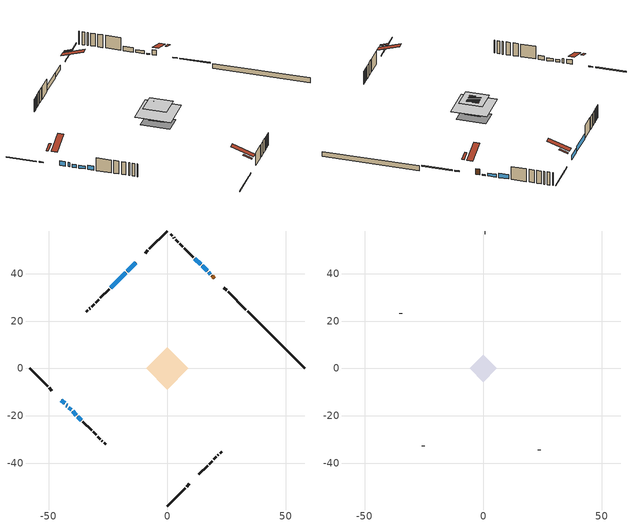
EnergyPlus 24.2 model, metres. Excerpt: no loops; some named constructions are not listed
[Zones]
conditioned space
 floor adiabatic (AdiabaticFloorConstruction): -8.93,0 0,8.93 8.93,0 0,-8.93 z2.89
 floor foundation (Slab1 construction): -6.03,1.29 -1.29,6.03 6.03,-1.29 1.29,-6.03 z-1.4
 floor foundation (Slab2 construction): -3.13,0.69 -0.69,3.13 3.13,-0.69 0.69,-3.13 z0
 wall outside (RimJoist1 construction): 0,-58 7.54,-50.46 / -58,0 -50.46,-7.54 / 0,58 -7.54,50.46 / 33.21,24.8 25.67,32.34 z0.45:0.75
 wall outside (RimJoist3 construction): 8.2,-49.81 9.3,-48.7 / -49.81,-8.2 -48.7,-9.3 / -8.2,49.81 -9.3,48.7 / 25.01,32.99 23.91,34.1 z0.45:0.75
 wall outside (AdiabaticWallConstruction 1): 19.88,38.12 18.88,39.13 z0.45:2.48
 wall outside (AdiabaticWallConstruction): 18.22,39.78 17.5,40.5 z0.45:0.7; -13.32,44.68 -16.91,41.09 / -44.68,-13.32 -43.24,-14.76 z0.45:2.13; -42.59,-15.42 -42.19,-15.81 / 14.09,43.91 11.65,46.36 / -37.67,-20.33 -36.27,-21.74 z0.45:2.05; 16.85,41.16 14.74,43.26 / -41.53,-16.47 -40.56,-17.44 z0.45:1.49; -39.91,-18.1 -38.32,-19.68 z0.45:1.57; -17.57,40.43 -23.85,34.15 z0.45:2.46
 wall outside (Wall1 construction): 13.32,-44.68 17.06,-40.94 / -35.61,-22.39 -31.88,-26.13 / -24.51,33.49 -28.24,29.76 / 10.99,47.01 7.26,50.75 z0.45:5.33
 wall outside (Wall2 construction): 17.72,-40.29 18.98,-39.03 / -31.22,-26.78 -29.96,-28.04 / -28.9,29.1 -30.16,27.84 / 6.6,51.4 5.34,52.66 z0.45:5.33
 wall outside (Wall3 construction): 19.63,-38.37 20.7,-37.3 / -29.3,-28.7 -28.23,-29.77 / -30.82,27.18 -31.89,26.11 / 4.68,53.32 3.61,54.39 z0.45:5.33
 wall outside (Wall4 construction): 21.36,-36.64 21.61,-36.39 / -27.57,-30.43 -27.32,-30.68 / -32.55,25.46 -32.8,25.2 / 2.95,55.05 2.7,55.3 z0.45:5.33
 wall outside (Wall5 construction): 22.27,-35.73 22.9,-35.1 / -26.66,-31.34 -26.03,-31.97 / -33.46,24.54 -34.09,23.91 / 2.04,55.96 1.41,56.59 z0.45:5.33
 wall foundation (FoundationWall1 construction): 58,0 33.86,24.14 z-1.4:0.45
 window (WindowConstruction 8): 18.22,39.78 17.5,40.5 z0.45:0.7
 window (WindowConstruction 3): -13.32,44.68 -16.91,41.09 z0.45:2.13
 window (WindowConstruction 4): -44.68,-13.32 -43.24,-14.76 z0.45:2.13
 window (WindowConstruction 9): -42.59,-15.42 -42.19,-15.81 z0.45:2.05
 window (WindowConstruction 5): 16.85,41.16 14.74,43.26 z0.45:1.49
 window (WindowConstruction 6): -41.53,-16.47 -40.56,-17.44 z0.45:1.49
 window (WindowConstruction 7): -39.91,-18.1 -38.32,-19.68 z0.45:1.57
 window (WindowConstruction): 14.09,43.91 11.65,46.35 z0.45:2.05
 window (WindowConstruction 1): -37.67,-20.34 -36.27,-21.74 z0.45:2.05
 window (WindowConstruction 2): -17.57,40.43 -23.85,34.15 z0.45:2.46
 door (Door): 19.88,38.12 18.88,39.13 z0.45:2.48
 ceiling adiabatic (AdiabaticFloorConstruction): 0,-8.93 8.93,0 0,8.93 -8.93,0 z2.89
 roof outside (Roof1 construction): 10.53,-47.47,5.33 8.34,-45.28,6.36 7.76,-45.85,6.36 9.96,-48.05,5.33; -47.47,-10.53,5.33 -45.28,-8.34,6.36 -45.85,-7.76,6.36 -48.05,-9.96,5.33; -10.53,47.47,5.33 -8.34,45.28,6.36 -7.76,45.85,6.36 -9.96,48.05,5.33; 22.67,35.33,5.33 20.48,33.14,6.36 21.06,32.56,6.36 23.25,34.75,5.33
 roof outside (Roof3 construction): 0,3.05 -3.05,0 0,-3.05 3.05,0 z5.33
attic - vented
 floor to conditioned space (Floor1 construction Reversed): -5.75,0 0,5.75 5.75,0 0,-5.75 z5.33
 wall outside (Wall6 construction): 23.56,-34.44 23.66,-34.34 / -25.37,-32.63 -25.28,-32.73 / -34.75,23.26 -34.84,23.16 / 0.75,57.25 0.66,57.35 z0.45:5.33
 roof outside (Roof2 construction): 12.67,-45.33,5.33 7.06,-39.73,7.97 5.59,-41.21,7.97 11.19,-46.81,5.33; -45.33,-12.67,5.33 -39.73,-7.06,7.97 -41.21,-5.59,7.97 -46.81,-11.19,5.33; -12.67,45.33,5.33 -7.06,39.73,7.97 -5.59,41.21,7.97 -11.19,46.81,5.33; 20.54,37.46,5.33 14.93,31.86,7.97 16.41,30.38,7.97 22.02,35.99,5.33
[Material] Roughness=Rough; Thermal Absorptance=0.9
Name | Thickness {m} | Conductivity {W/m-K} | Density {kg/m3} | Specific Heat {J/kg-K} | Solar Absorptance | Visible Absorptance
ceiling loosefill ins | 0.169333 | 0.0480833 | 16.02 | 1046.75 | 0.7 | 0.7
ceiling stud and cavity | 0.1397 | 0.0916134 | 65.682 | 1177.47 | 0.7 | 0.7
gypsum board | 0.0127 | 0.160291 | 801 | 837.4 | 0.6 | 0.6
[Construction]
Floor1 construction: ceiling loosefill ins, ceiling stud and cavity, gypsum board
[EnergyManagementSystem:Program]
natural_vent_program: Set Tin = tin_s; Set Tout = tout_s; Set Wout = out_wt_s; Set Pbar = out_pb_s; Set Phiout = (@RhFnTdbWPb Tout Wout Pbar); Set MaxHR = 0.0115; Set Tnvsp = (htg_sp_s + clg_sp_s) / 2; Set NVavail = natural_vent_s; Set ClgSsnAvail = cool_season; Set Qnv = 0; Set Qwhf = 0; Set whole_house_fan_mix_act = 0; Set whole_house_fan_act = 0; If ((Wout < MaxHR) && (Tin > Tout) && (Tin > Tnvsp) && (ClgSsnAvail > 0)); Set WHF_Flow = 0; Set Adj = (Tin-Tnvsp)/(Tin-Tout); Set Adj = (@Min Adj 1); Set Adj = (@Max Adj 0); If (WHF_Flow > 0); Set Qwhf = WHF_Flow*Adj; Set whole_house_fan_mix_act = WHF_Flow*Adj; Set WHF_W = 0; Set whole_house_fan_act = WHF_W*Adj; ElseIf (NVavail > 0); Set NVArea = 0.0; Set Cs = 0.00017670065262890845; Set Cw = 3.1118252625335834e-05; Set Tdiff = Tin-Tout; Set dT = (@Abs Tdiff); Set Vwind = site_vw_s; Set SGNV = NVArea*Adj*((((Cs*dT)+(Cw*(Vwind^2)))^0.5)/1000); Set MaxNV = 2.995555823586048; Set Qnv = (@Min SGNV MaxNV); EndIf; EndIf; Set natural_vent_flow_act = Qnv; Set whole_house_fan_flow_act = Qwhf; Set natural_vent_program_Qnv = Qnv; Set natural_vent_program_Qwhf = Qwhf
total_airflows_program: Set total_infil_flow_rate = 0; Set total_mechvent_flow_rate = 0; Set total_natvent_flow_rate = 0; Set total_whf_flow_rate = 0; Set total_infil_flow_rate = total_infil_flow_rate + (infil_program_Qinf * 1); Set total_mechvent_flow_rate = total_mechvent_flow_rate + (infil_program_Qfan * 1); Set total_natvent_flow_rate = total_natvent_flow_rate + (natural_vent_program_Qnv * 1); Set total_whf_flow_rate = total_whf_flow_rate + (natural_vent_program_Qwhf * 1)
total_loads_program: Set loads_htg_tot = 0; Set loads_clg_tot = 0; If htg_load_cond > 0; Set loads_htg_tot = loads_htg_tot + (htg_load_cond - clg_load_cond) * 1.0; EndIf; Set loads_htg_tot = (@Max loads_htg_tot 0); If clg_load_cond > 0; Set loads_clg_tot = loads_clg_tot + (clg_load_cond - htg_load_cond) * 0.0; EndIf; Set loads_clg_tot = (@Max loads_clg_tot 0)
unmet_hours_program: Set htg_unmet_hours = 0; Set clg_unmet_hours = 0; Set unit_htg_unmet_hours = 0; If ((DayOfYear >= 1) && (DayOfYear <= 365)); Set unit_htg_unmet_hours = unit_htg_unmet_hours + conditioned_space_htg_unmet_s; If unit_htg_unmet_hours > htg_unmet_hours; Set htg_unmet_hours = unit_htg_unmet_hours; EndIf; EndIf
water_heater_EC_adj: If WarmupFlag == 0; Set dhw_e_cons = water_heater_energy + water_heater_on_cycle_parasitic + water_heater_off_cycle_parasitic; Set water_heater_ec_adj_act = 0.0 * dhw_e_cons / 1; EndIf
[EnergyManagementSystem:ProgramCallingManager]
boiler_hydronic_pump_disaggregate_program_calling_manager: EndOfSystemTimestepBeforeHVACReporting; boiler_hydronic_pump_disaggregate_program
boiler_hydronic_pump_power_program_calling_manager: EndOfSystemTimestepBeforeHVACReporting; boiler_hydronic_pump_power_program
component_loads_program_calling_manager: EndOfZoneTimestepAfterZoneReporting; component_loads_program
fridge_schedule_program_calling_manager: BeginZoneTimestepAfterInitHeatBalance; fridge_schedule_program
infil_program_calling_manager: BeginZoneTimestepAfterInitHeatBalance; infil_program
natural_vent_program_calling_manager: BeginZoneTimestepAfterInitHeatBalance; natural_vent_program
total_airflows_program_calling_manager: EndOfZoneTimestepAfterZoneReporting; total_airflows_program
total_loads_program_calling_manager: EndOfZoneTimestepAfterZoneReporting; total_loads_program
unmet_hours_program_calling_manager: EndOfZoneTimestepBeforeZoneReporting; unmet_hours_program
water_heater_EC_adj_ProgramManager: EndOfSystemTimestepBeforeHVACReporting; water_heater_EC_adj
[EnergyManagementSystem:OutputVariable] Type of Data in Variable=Summed
Name | EMS Variable | Update Frequency | EMS Program or Subroutine | Units
boiler hydronic pump disaggregate htg primary | boiler_hydronic_pump_primary_htg | SystemTimestep | boiler_hydronic_pump_disaggregate_program | J
loads_htg_tot_peakload_outvar; loads_htg_tot_annual_outvar; Energy Management System Output Variable 1; Energy Management System Output Variable 45 | loads_htg_tot | ZoneTimestep | total_loads_program | J
loads_clg_tot_peakload_outvar; loads_clg_tot_annual_outvar; Energy Management System Output Variable 2; Energy Management System Output Variable 46 | loads_clg_tot | ZoneTimestep | total_loads_program | J
htg_unmet_hours_annual_outvar; Energy Management System Output Variable 3 | htg_unmet_hours | ZoneTimestep | unmet_hours_program | hr
clg_unmet_hours_annual_outvar; Energy Management System Output Variable 4 | clg_unmet_hours | ZoneTimestep | unmet_hours_program | hr
loads_htg_roofs_annual_outvar; Energy Management System Output Variable 5 | loads_htg_roofs | ZoneTimestep | component_loads_program | J
loads_htg_ceilings_annual_outvar; Energy Management System Output Variable 6 | loads_htg_ceilings | ZoneTimestep | component_loads_program | J
loads_htg_walls_annual_outvar; Energy Management System Output Variable 7 | loads_htg_walls | ZoneTimestep | component_loads_program | J
loads_htg_rim_joists_annual_outvar; Energy Management System Output Variable 8 | loads_htg_rim_joists | ZoneTimestep | component_loads_program | J
loads_htg_foundation_walls_annual_outvar; Energy Management System Output Variable 9 | loads_htg_foundation_walls | ZoneTimestep | component_loads_program | J
loads_htg_doors_annual_outvar; Energy Management System Output Variable 10 | loads_htg_doors | ZoneTimestep | component_loads_program | J
loads_htg_windows_conduction_annual_outvar; Energy Management System Output Variable 11 | loads_htg_windows_conduction | ZoneTimestep | component_loads_program | J
loads_htg_windows_solar_annual_outvar; Energy Management System Output Variable 12 | loads_htg_windows_solar | ZoneTimestep | component_loads_program | J
loads_htg_skylights_conduction_annual_outvar; Energy Management System Output Variable 13 | loads_htg_skylights_conduction | ZoneTimestep | component_loads_program | J
loads_htg_skylights_solar_annual_outvar; Energy Management System Output Variable 14 | loads_htg_skylights_solar | ZoneTimestep | component_loads_program | J
loads_htg_floors_annual_outvar; Energy Management System Output Variable 15 | loads_htg_floors | ZoneTimestep | component_loads_program | J
loads_htg_slabs_annual_outvar; Energy Management System Output Variable 16 | loads_htg_slabs | ZoneTimestep | component_loads_program | J
loads_htg_internal_mass_annual_outvar; Energy Management System Output Variable 17 | loads_htg_internal_mass | ZoneTimestep | component_loads_program | J
loads_htg_infil_annual_outvar; Energy Management System Output Variable 18 | loads_htg_infil | ZoneTimestep | component_loads_program | J
loads_htg_natvent_annual_outvar; Energy Management System Output Variable 19 | loads_htg_natvent | ZoneTimestep | component_loads_program | J
loads_htg_mechvent_annual_outvar; Energy Management System Output Variable 20 | loads_htg_mechvent | ZoneTimestep | component_loads_program | J
loads_htg_whf_annual_outvar; Energy Management System Output Variable 21 | loads_htg_whf | ZoneTimestep | component_loads_program | J
loads_htg_ducts_annual_outvar; Energy Management System Output Variable 22 | loads_htg_ducts | ZoneTimestep | component_loads_program | J
loads_htg_intgains_annual_outvar; Energy Management System Output Variable 23 | loads_htg_intgains | ZoneTimestep | component_loads_program | J
loads_htg_lighting_annual_outvar; Energy Management System Output Variable 24 | loads_htg_lighting | ZoneTimestep | component_loads_program | J
loads_clg_roofs_annual_outvar; Energy Management System Output Variable 25 | loads_clg_roofs | ZoneTimestep | component_loads_program | J
loads_clg_ceilings_annual_outvar; Energy Management System Output Variable 26 | loads_clg_ceilings | ZoneTimestep | component_loads_program | J
loads_clg_walls_annual_outvar; Energy Management System Output Variable 27 | loads_clg_walls | ZoneTimestep | component_loads_program | J
loads_clg_rim_joists_annual_outvar; Energy Management System Output Variable 28 | loads_clg_rim_joists | ZoneTimestep | component_loads_program | J
loads_clg_foundation_walls_annual_outvar; Energy Management System Output Variable 29 | loads_clg_foundation_walls | ZoneTimestep | component_loads_program | J
loads_clg_doors_annual_outvar; Energy Management System Output Variable 30 | loads_clg_doors | ZoneTimestep | component_loads_program | J
loads_clg_windows_conduction_annual_outvar; Energy Management System Output Variable 31 | loads_clg_windows_conduction | ZoneTimestep | component_loads_program | J
loads_clg_windows_solar_annual_outvar; Energy Management System Output Variable 32 | loads_clg_windows_solar | ZoneTimestep | component_loads_program | J
loads_clg_skylights_conduction_annual_outvar; Energy Management System Output Variable 33 | loads_clg_skylights_conduction | ZoneTimestep | component_loads_program | J
loads_clg_skylights_solar_annual_outvar; Energy Management System Output Variable 34 | loads_clg_skylights_solar | ZoneTimestep | component_loads_program | J
loads_clg_floors_annual_outvar; Energy Management System Output Variable 35 | loads_clg_floors | ZoneTimestep | component_loads_program | J
loads_clg_slabs_annual_outvar; Energy Management System Output Variable 36 | loads_clg_slabs | ZoneTimestep | component_loads_program | J
loads_clg_internal_mass_annual_outvar; Energy Management System Output Variable 37 | loads_clg_internal_mass | ZoneTimestep | component_loads_program | J
loads_clg_infil_annual_outvar; Energy Management System Output Variable 38 | loads_clg_infil | ZoneTimestep | component_loads_program | J
loads_clg_natvent_annual_outvar; Energy Management System Output Variable 39 | loads_clg_natvent | ZoneTimestep | component_loads_program | J
loads_clg_mechvent_annual_outvar; Energy Management System Output Variable 40 | loads_clg_mechvent | ZoneTimestep | component_loads_program | J
loads_clg_whf_annual_outvar; Energy Management System Output Variable 41 | loads_clg_whf | ZoneTimestep | component_loads_program | J
loads_clg_ducts_annual_outvar; Energy Management System Output Variable 42 | loads_clg_ducts | ZoneTimestep | component_loads_program | J
loads_clg_intgains_annual_outvar; Energy Management System Output Variable 43 | loads_clg_intgains | ZoneTimestep | component_loads_program | J
loads_clg_lighting_annual_outvar; Energy Management System Output Variable 44 | loads_clg_lighting | ZoneTimestep | component_loads_program | J
[Schedule:Day:Interval]
interior lighting schedule day: No, 01:00, 0.108182, 04:00, 0.0901515, 05:00, 0.0991667, 06:00, 0.162273, 07:00, 0.270455, 08:00, 0.342576, 10:00, 0.369621, 11:00, 0.351591, 12:00, 0.333561, 13:00, 0.324545, 14:00, 0.31553, 15:00, 0.333561, 16:00, 0.369621, 17:00, 0.450758, 18:00, 0.585985, 19:00, 0.775303, 20:00, 0.955606, 21:00, 0.991667, 22:00, 0.712197, 23:00, 0.360606, 24:00, 0.162273
interior lighting schedule day 1: No, 01:00, 0.100909, 04:00, 0.0840909, 05:00, 0.0925, 06:00, 0.151364, 07:00, 0.252273, 08:00, 0.319545, 10:00, 0.344773, 11:00, 0.327955, 12:00, 0.311136, 13:00, 0.302727, 14:00, 0.294318, 15:00, 0.311136, 16:00, 0.344773, 17:00, 0.420455, 18:00, 0.546591, 19:00, 0.723182, 20:00, 0.891364, 21:00, 0.925, 22:00, 0.664318, 23:00, 0.336364, 24:00, 0.151364
interior lighting schedule day 2: No, 01:00, 0.0927273, 04:00, 0.0772727, 05:00, 0.085, 06:00, 0.139091, 07:00, 0.231818, 08:00, 0.293636, 10:00, 0.316818, 11:00, 0.301364, 12:00, 0.285909, 13:00, 0.278182, 14:00, 0.270455, 15:00, 0.285909, 16:00, 0.316818, 17:00, 0.386364, 18:00, 0.502273, 19:00, 0.664545, 20:00, 0.819091, 21:00, 0.85, 22:00, 0.610455, 23:00, 0.309091, 24:00, 0.139091
interior lighting schedule day 3: No, 01:00, 0.0845455, 04:00, 0.0704545, 05:00, 0.0775, 06:00, 0.126818, 07:00, 0.211364, 08:00, 0.267727, 10:00, 0.288864, 11:00, 0.274773, 12:00, 0.260682, 13:00, 0.253636, 14:00, 0.246591, 15:00, 0.260682, 16:00, 0.288864, 17:00, 0.352273, 18:00, 0.457955, 19:00, 0.605909, 20:00, 0.746818, 21:00, 0.775, 22:00, 0.556591, 23:00, 0.281818, 24:00, 0.126818
interior lighting schedule day 4: No, 01:00, 0.0763636, 04:00, 0.0636364, 05:00, 0.07, 06:00, 0.114545, 07:00, 0.190909, 08:00, 0.241818, 10:00, 0.260909, 11:00, 0.248182, 12:00, 0.235455, 13:00, 0.229091, 14:00, 0.222727, 15:00, 0.235455, 16:00, 0.260909, 17:00, 0.318182, 18:00, 0.413636, 19:00, 0.547273, 20:00, 0.674545, 21:00, 0.7, 22:00, 0.502727, 23:00, 0.254545, 24:00, 0.114545
interior lighting schedule day 5: No, 01:00, 0.0727273, 04:00, 0.0606061, 05:00, 0.0666667, 06:00, 0.109091, 07:00, 0.181818, 08:00, 0.230303, 10:00, 0.248485, 11:00, 0.236364, 12:00, 0.224242, 13:00, 0.218182, 14:00, 0.212121, 15:00, 0.224242, 16:00, 0.248485, 17:00, 0.30303, 18:00, 0.393939, 19:00, 0.521212, 20:00, 0.642424, 21:00, 0.666667, 22:00, 0.478788, 23:00, 0.242424, 24:00, 0.109091
interior lighting schedule day 6: No, 01:00, 0.0745455, 04:00, 0.0621212, 05:00, 0.0683333, 06:00, 0.111818, 07:00, 0.186364, 08:00, 0.236061, 10:00, 0.254697, 11:00, 0.242273, 12:00, 0.229848, 13:00, 0.223636, 14:00, 0.217424, 15:00, 0.229848, 16:00, 0.254697, 17:00, 0.310606, 18:00, 0.403788, 19:00, 0.534242, 20:00, 0.658485, 21:00, 0.683333, 22:00, 0.490758, 23:00, 0.248485, 24:00, 0.111818
interior lighting schedule day 7: No, 01:00, 0.08, 04:00, 0.0666667, 05:00, 0.0733333, 06:00, 0.12, 07:00, 0.2, 08:00, 0.253333, 10:00, 0.273333, 11:00, 0.26, 12:00, 0.246667, 13:00, 0.24, 14:00, 0.233333, 15:00, 0.246667, 16:00, 0.273333, 17:00, 0.333333, 18:00, 0.433333, 19:00, 0.573333, 20:00, 0.706667, 21:00, 0.733333, 22:00, 0.526667, 23:00, 0.266667, 24:00, 0.12
interior lighting schedule day 8: No, 01:00, 0.0890909, 04:00, 0.0742424, 05:00, 0.0816667, 06:00, 0.133636, 07:00, 0.222727, 08:00, 0.282121, 10:00, 0.304394, 11:00, 0.289545, 12:00, 0.274697, 13:00, 0.267273, 14:00, 0.259848, 15:00, 0.274697, 16:00, 0.304394, 17:00, 0.371212, 18:00, 0.482576, 19:00, 0.638485, 20:00, 0.78697, 21:00, 0.816667, 22:00, 0.586515, 23:00, 0.29697, 24:00, 0.133636
interior lighting schedule day 9: No, 01:00, 0.0972727, 04:00, 0.0810606, 05:00, 0.0891667, 06:00, 0.145909, 07:00, 0.243182, 08:00, 0.30803, 10:00, 0.332348, 11:00, 0.316136, 12:00, 0.299924, 13:00, 0.291818, 14:00, 0.283712, 15:00, 0.299924, 16:00, 0.332348, 17:00, 0.405303, 18:00, 0.526894, 19:00, 0.697121, 20:00, 0.859242, 21:00, 0.891667, 22:00, 0.640379, 23:00, 0.324242, 24:00, 0.145909
interior lighting schedule day 10: No, 01:00, 0.105455, 04:00, 0.0878788, 05:00, 0.0966667, 06:00, 0.158182, 07:00, 0.263636, 08:00, 0.333939, 10:00, 0.360303, 11:00, 0.342727, 12:00, 0.325152, 13:00, 0.316364, 14:00, 0.307576, 15:00, 0.325152, 16:00, 0.360303, 17:00, 0.439394, 18:00, 0.571212, 19:00, 0.755758, 20:00, 0.931515, 21:00, 0.966667, 22:00, 0.694242, 23:00, 0.351515, 24:00, 0.158182
interior lighting schedule day 11: No, 01:00, 0.109091, 04:00, 0.0909091, 05:00, 0.1, 06:00, 0.163636, 07:00, 0.272727, 08:00, 0.345455, 10:00, 0.372727, 11:00, 0.354545, 12:00, 0.336364, 13:00, 0.327273, 14:00, 0.318182, 15:00, 0.336364, 16:00, 0.372727, 17:00, 0.454545, 18:00, 0.590909, 19:00, 0.781818, 20:00, 0.963636, 21:00, 1, 22:00, 0.718182, 23:00, 0.363636, 24:00, 0.163636
interior lighting schedule default day; occupants schedule default day; clothes dryer schedule default day; cooking range schedule default day; misc plug loads schedule default day; general water use schedule default day; clothes dryer exhaust 0 schedule default day; cooling season schedule day; cooling season schedule day 2; cooling season schedule default day; exterior lighting schedule default day; natural vent schedule default day: No, 24:00, 0
occupants schedule day: No, 05:00, 0.426829, 06:00, 0.719512, 07:00, 1, 08:00, 0.670732, 09:00, 0.329268, 14:00, 0.170732, 15:00, 0.231707, 16:00, 0.329268, 17:00, 0.5, 18:00, 0.670732, 19:00, 0.829268, 21:00, 1, 22:00, 0.853659, 23:00, 0.646341, 24:00, 0.426829
clothes dryer schedule day; clothes dryer exhaust 0 schedule day: No, 01:00, 0.123457, 02:00, 0.0740741, 03:00, 0.0493827, 04:00, 0.0246914, 05:00, 0.0493827, 06:00, 0.0740741, 07:00, 0.197531, 08:00, 0.395062, 09:00, 0.592593, 10:00, 0.839506, 11:00, 0.962963, 12:00, 1, 13:00, 0.91358, 14:00, 0.82716, 15:00, 0.716049, 16:00, 0.753086, 17:00, 0.679012, 18:00, 0.666667, 20:00, 0.62963, 21:00, 0.641975, 22:00, 0.666667, 23:00, 0.54321, 24:00, 0.296296
cooking range schedule day: No, 05:00, 0.0597015, 06:00, 0.11194, 07:00, 0.171642, 08:00, 0.291045, 11:00, 0.343284, 12:00, 0.402985, 13:00, 0.462687, 14:00, 0.343284, 15:00, 0.291045, 16:00, 0.402985, 17:00, 0.567164, 18:00, 1, 19:00, 0.850746, 20:00, 0.432836, 21:00, 0.291045, 22:00, 0.231343, 23:00, 0.171642, 24:00, 0.11194
misc plug loads schedule day: No, 06:00, 0.705882, 07:00, 0.745098, 08:00, 0.803922, 15:00, 0.823529, 16:00, 0.862745, 17:00, 0.921569, 18:00, 0.980392, 19:00, 1, 20:00, 0.980392, 21:00, 0.941176, 22:00, 0.862745, 23:00, 0.784314, 24:00, 0.72549
general water use schedule day: No, 01:00, 0.315068, 03:00, 0.287671, 04:00, 0.342466, 05:00, 0.369863, 06:00, 0.520548, 07:00, 0.60274, 08:00, 0.534247, 10:00, 0.506849, 11:00, 0.465753, 14:00, 0.479452, 15:00, 0.534247, 16:00, 0.589041, 17:00, 0.69863, 18:00, 0.876712, 19:00, 0.890411, 20:00, 0.986301, 21:00, 1, 22:00, 0.863014, 23:00, 0.616438, 24:00, 0.465753
cooling season schedule day 1: No, 24:00, 1
exterior lighting schedule day: No, 01:00, 0.566667, 03:00, 0.524167, 05:00, 0.495833, 06:00, 0.5525, 07:00, 0.623333, 08:00, 0.580833, 09:00, 0.439167, 10:00, 0.354167, 12:00, 0.34, 13:00, 0.354167, 14:00, 0.396667, 15:00, 0.425, 16:00, 0.495833, 17:00, 0.623333, 18:00, 0.793333, 19:00, 0.906667, 20:00, 0.963333, 21:00, 0.991667, 22:00, 0.920833, 23:00, 0.793333, 24:00, 0.665833
exterior lighting schedule day 1: No, 01:00, 0.528571, 03:00, 0.488929, 05:00, 0.4625, 06:00, 0.515357, 07:00, 0.581429, 08:00, 0.541786, 09:00, 0.409643, 10:00, 0.330357, 12:00, 0.317143, 13:00, 0.330357, 14:00, 0.37, 15:00, 0.396429, 16:00, 0.4625, 17:00, 0.581429, 18:00, 0.74, 19:00, 0.845714, 20:00, 0.898571, 21:00, 0.925, 22:00, 0.858929, 23:00, 0.74, 24:00, 0.621071
exterior lighting schedule day 10: No, 01:00, 0.552381, 03:00, 0.510952, 05:00, 0.483333, 06:00, 0.538571, 07:00, 0.607619, 08:00, 0.56619, 09:00, 0.428095, 10:00, 0.345238, 12:00, 0.331429, 13:00, 0.345238, 14:00, 0.386667, 15:00, 0.414286, 16:00, 0.483333, 17:00, 0.607619, 18:00, 0.773333, 19:00, 0.88381, 20:00, 0.939048, 21:00, 0.966667, 22:00, 0.897619, 23:00, 0.773333, 24:00, 0.649048
exterior lighting schedule day 11: No, 01:00, 0.571429, 03:00, 0.528571, 05:00, 0.5, 06:00, 0.557143, 07:00, 0.628571, 08:00, 0.585714, 09:00, 0.442857, 10:00, 0.357143, 12:00, 0.342857, 13:00, 0.357143, 14:00, 0.4, 15:00, 0.428571, 16:00, 0.5, 17:00, 0.628571, 18:00, 0.8, 19:00, 0.914286, 20:00, 0.971429, 21:00, 1, 22:00, 0.928571, 23:00, 0.8, 24:00, 0.671429
exterior lighting schedule day 2: No, 01:00, 0.485714, 03:00, 0.449286, 05:00, 0.425, 06:00, 0.473571, 07:00, 0.534286, 08:00, 0.497857, 09:00, 0.376429, 10:00, 0.303571, 12:00, 0.291429, 13:00, 0.303571, 14:00, 0.34, 15:00, 0.364286, 16:00, 0.425, 17:00, 0.534286, 18:00, 0.68, 19:00, 0.777143, 20:00, 0.825714, 21:00, 0.85, 22:00, 0.789286, 23:00, 0.68, 24:00, 0.570714
exterior lighting schedule day 3: No, 01:00, 0.442857, 03:00, 0.409643, 05:00, 0.3875, 06:00, 0.431786, 07:00, 0.487143, 08:00, 0.453929, 09:00, 0.343214, 10:00, 0.276786, 12:00, 0.265714, 13:00, 0.276786, 14:00, 0.31, 15:00, 0.332143, 16:00, 0.3875, 17:00, 0.487143, 18:00, 0.62, 19:00, 0.708571, 20:00, 0.752857, 21:00, 0.775, 22:00, 0.719643, 23:00, 0.62, 24:00, 0.520357
exterior lighting schedule day 4: No, 01:00, 0.4, 03:00, 0.37, 05:00, 0.35, 06:00, 0.39, 07:00, 0.44, 08:00, 0.41, 09:00, 0.31, 10:00, 0.25, 12:00, 0.24, 13:00, 0.25, 14:00, 0.28, 15:00, 0.3, 16:00, 0.35, 17:00, 0.44, 18:00, 0.56, 19:00, 0.64, 20:00, 0.68, 21:00, 0.7, 22:00, 0.65, 23:00, 0.56, 24:00, 0.47
exterior lighting schedule day 5: No, 01:00, 0.380952, 03:00, 0.352381, 05:00, 0.333333, 06:00, 0.371429, 07:00, 0.419048, 08:00, 0.390476, 09:00, 0.295238, 10:00, 0.238095, 12:00, 0.228571, 13:00, 0.238095, 14:00, 0.266667, 15:00, 0.285714, 16:00, 0.333333, 17:00, 0.419048, 18:00, 0.533333, 19:00, 0.609524, 20:00, 0.647619, 21:00, 0.666667, 22:00, 0.619048, 23:00, 0.533333, 24:00, 0.447619
exterior lighting schedule day 6: No, 01:00, 0.390476, 03:00, 0.36119, 05:00, 0.341667, 06:00, 0.380714, 07:00, 0.429524, 08:00, 0.400238, 09:00, 0.302619, 10:00, 0.244048, 12:00, 0.234286, 13:00, 0.244048, 14:00, 0.273333, 15:00, 0.292857, 16:00, 0.341667, 17:00, 0.429524, 18:00, 0.546667, 19:00, 0.624762, 20:00, 0.66381, 21:00, 0.683333, 22:00, 0.634524, 23:00, 0.546667, 24:00, 0.45881
exterior lighting schedule day 7: No, 01:00, 0.419048, 03:00, 0.387619, 05:00, 0.366667, 06:00, 0.408571, 07:00, 0.460952, 08:00, 0.429524, 09:00, 0.324762, 10:00, 0.261905, 12:00, 0.251429, 13:00, 0.261905, 14:00, 0.293333, 15:00, 0.314286, 16:00, 0.366667, 17:00, 0.460952, 18:00, 0.586667, 19:00, 0.670476, 20:00, 0.712381, 21:00, 0.733333, 22:00, 0.680952, 23:00, 0.586667, 24:00, 0.492381
exterior lighting schedule day 8: No, 01:00, 0.466667, 03:00, 0.431667, 05:00, 0.408333, 06:00, 0.455, 07:00, 0.513333, 08:00, 0.478333, 09:00, 0.361667, 10:00, 0.291667, 12:00, 0.28, 13:00, 0.291667, 14:00, 0.326667, 15:00, 0.35, 16:00, 0.408333, 17:00, 0.513333, 18:00, 0.653333, 19:00, 0.746667, 20:00, 0.793333, 21:00, 0.816667, 22:00, 0.758333, 23:00, 0.653333, 24:00, 0.548333
exterior lighting schedule day 9: No, 01:00, 0.509524, 03:00, 0.47131, 05:00, 0.445833, 06:00, 0.496786, 07:00, 0.560476, 08:00, 0.522262, 09:00, 0.394881, 10:00, 0.318452, 12:00, 0.305714, 13:00, 0.318452, 14:00, 0.356667, 15:00, 0.382143, 16:00, 0.445833, 17:00, 0.560476, 18:00, 0.713333, 19:00, 0.815238, 20:00, 0.86619, 21:00, 0.891667, 22:00, 0.827976, 23:00, 0.713333, 24:00, 0.59869
[Schedule:Week:Daily]
clothes dryer exhaust 0 schedule Week Rule - Jan1-Dec31: clothes dryer exhaust 0 schedule day, clothes dryer exhaust 0 schedule day, clothes dryer exhaust 0 schedule day, clothes dryer exhaust 0 schedule day, clothes dryer exhaust 0 schedule day, clothes dryer exhaust 0 schedule day, clothes dryer exhaust 0 schedule day, clothes dryer exhaust 0 schedule default day, clothes dryer exhaust 0 schedule default day, clothes dryer exhaust 0 schedule default day, clothes dryer exhaust 0 schedule default day, clothes dryer exhaust 0 schedule default day
cooling season schedule Week Rule - Jan1-May26: cooling season schedule day, cooling season schedule day, cooling season schedule day, cooling season schedule day, cooling season schedule day, cooling season schedule day, cooling season schedule day, cooling season schedule default day, cooling season schedule default day, cooling season schedule default day, cooling season schedule default day, cooling season schedule default day
cooling season schedule Week Rule - May27-Jun2: cooling season schedule day, cooling season schedule day, cooling season schedule day, cooling season schedule day, cooling season schedule day, cooling season schedule day 1, cooling season schedule day 1, cooling season schedule default day, cooling season schedule default day, cooling season schedule default day, cooling season schedule default day, cooling season schedule default day
cooling season schedule Week Rule - Jun3-Aug25: cooling season schedule day 1, cooling season schedule day 1, cooling season schedule day 1, cooling season schedule day 1, cooling season schedule day 1, cooling season schedule day 1, cooling season schedule day 1, cooling season schedule default day, cooling season schedule default day, cooling season schedule default day, cooling season schedule default day, cooling season schedule default day
cooling season schedule Week Rule - Aug26-Sep1: cooling season schedule day 1, cooling season schedule day 1, cooling season schedule day 1, cooling season schedule day 1, cooling season schedule day 1, cooling season schedule day 1, cooling season schedule day 2, cooling season schedule default day, cooling season schedule default day, cooling season schedule default day, cooling season schedule default day, cooling season schedule default day
cooling season schedule Week Rule - Sep2-Dec31: cooling season schedule day 2, cooling season schedule day 2, cooling season schedule day 2, cooling season schedule day 2, cooling season schedule day 2, cooling season schedule day 2, cooling season schedule day 2, cooling season schedule default day, cooling season schedule default day, cooling season schedule default day, cooling season schedule default day, cooling season schedule default day
exterior lighting schedule Week Rule - Nov4-Nov24: exterior lighting schedule day 10, exterior lighting schedule day 10, exterior lighting schedule day 10, exterior lighting schedule day 10, exterior lighting schedule day 10, exterior lighting schedule day 10, exterior lighting schedule day 10, exterior lighting schedule default day, exterior lighting schedule default day, exterior lighting schedule default day, exterior lighting schedule default day, exterior lighting schedule default day
exterior lighting schedule Week Rule - Nov25-Dec1: exterior lighting schedule day 10, exterior lighting schedule day 10, exterior lighting schedule day 10, exterior lighting schedule day 10, exterior lighting schedule day 10, exterior lighting schedule day 10, exterior lighting schedule day 11, exterior lighting schedule default day, exterior lighting schedule default day, exterior lighting schedule default day, exterior lighting schedule default day, exterior lighting schedule default day
exterior lighting schedule Week Rule - Dec2-Dec31: exterior lighting schedule day 11, exterior lighting schedule day 11, exterior lighting schedule day 11, exterior lighting schedule day 11, exterior lighting schedule day 11, exterior lighting schedule day 11, exterior lighting schedule day 11, exterior lighting schedule default day, exterior lighting schedule default day, exterior lighting schedule default day, exterior lighting schedule default day, exterior lighting schedule default day
natural vent schedule Week Rule - Jan1-Dec31: natural vent schedule default day, natural vent schedule default day, natural vent schedule default day, natural vent schedule default day, natural vent schedule default day, natural vent schedule default day, natural vent schedule default day, natural vent schedule default day, natural vent schedule default day, natural vent schedule default day, natural vent schedule default day, natural vent schedule default day
[Schedule:Year]
clothes dryer exhaust 0 schedule: clothes dryer exhaust 0 schedule Week Rule - Jan1-Dec31, 1, 1, 12, 31
cooling season schedule: cooling season schedule Week Rule - Jan1-May26, 1, 1, 5, 26, cooling season schedule Week Rule - May27-Jun2, 5, 27, 6, 2, cooling season schedule Week Rule - Jun3-Aug25, 6, 3, 8, 25, cooling season schedule Week Rule - Aug26-Sep1, 8, 26, 9, 1, cooling season schedule Week Rule - Sep2-Dec31, 9, 2, 12, 31
natural vent schedule: natural vent schedule Week Rule - Jan1-Dec31, 1, 1, 12, 31
